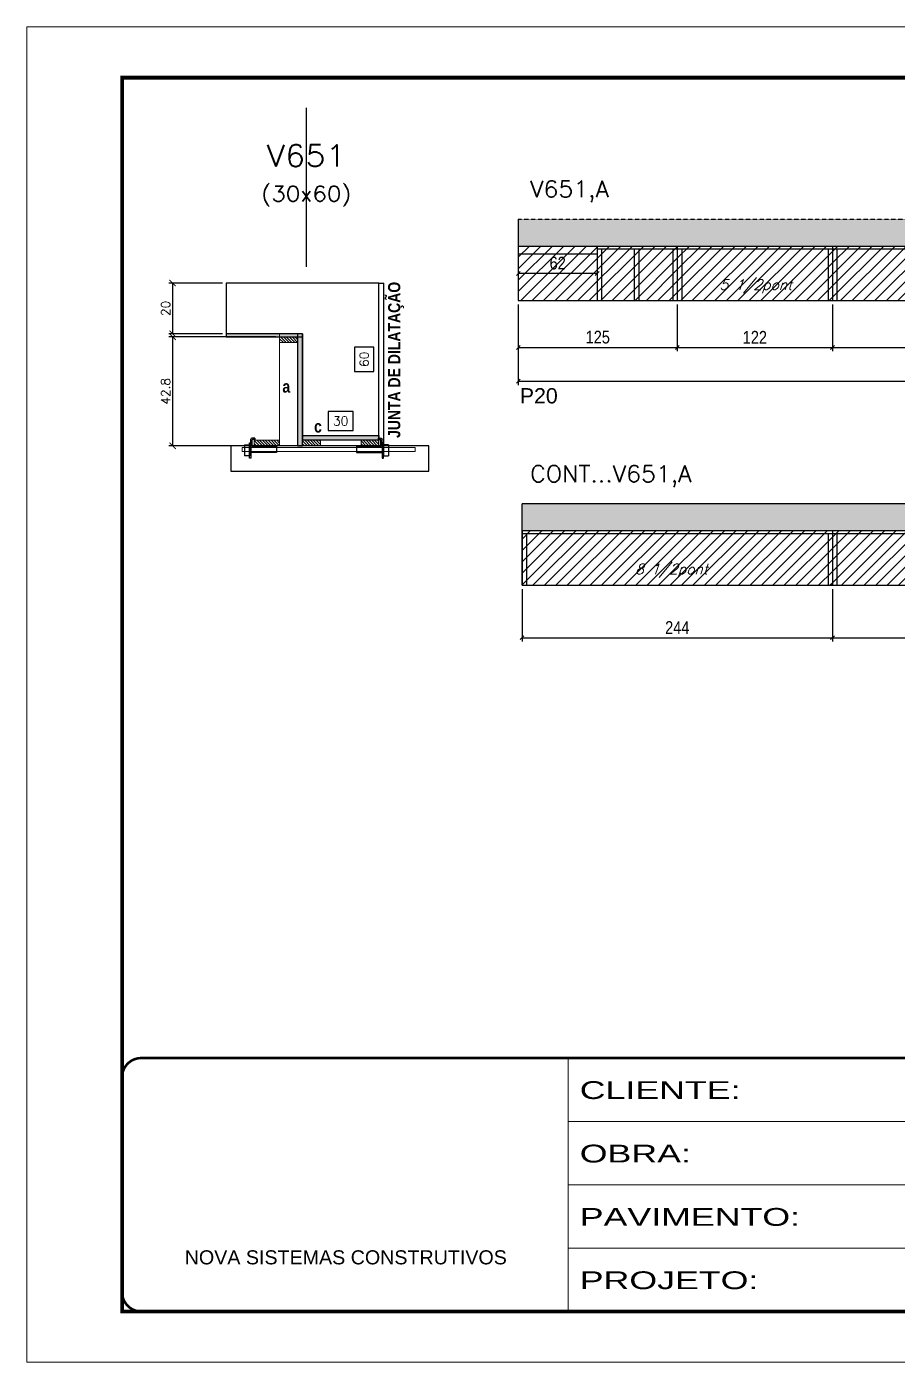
# Model space of a CAD drawing. Extents: x -20960 to -5926, y -2106 to 21915.
# Drawn here: x -12207 to -11523, y 7082 to 8132 of the extents above; entities that cross this region are included whole.
import ezdxf
from ezdxf.enums import TextEntityAlignment as Align

# ---------------------------------------------------------------- set-up
doc = ezdxf.new("R2010")
doc.units = 0
for name, pattern in [('CONTINUO', [0]), ('DASHED', [0.75, 0.5, -0.25]), ('HIDDEN', [0.375, 0.25, -0.125])]:
    doc.linetypes.add(name, pattern=pattern)
for name, color, linetype in [('5', 5, 'Continuous'), ('barrote', 251, 'Continuous'), ('COTA', 241, 'Continuous'), ('Cota Seção (2x)', 4, 'Continuous'), ('detalhes', 4, 'Continuous'), ('Painéis', 200, 'Continuous'), ('presilha', 1, 'Continuous'), ('Reaproveitamento', 251, 'Continuous'), ('SARR_2.2x7', 40, 'Continuous'), ('SARR_3.5x7', 81, 'Continuous'), ('texto', 7, 'Continuous'), ('Texto de Titulo', 7, 'Continuous'), ('Texto Qtd Sarr', 242, 'Continuous')]:
    doc.layers.add(name, color=color, linetype=linetype)
for name, color, linetype, lineweight in [('CONCRETO', 251, 'Continuous', 25), ('Folhas', 255, 'Continuous', 9), ('Hachura', 251, 'Continuous', 9), ('Madeira', 126, 'Continuous', 18), ('SARRAFO DE PRESSAO', 251, 'DASHED', 9), ('SCO-___-LAJ', 2, 'Continuous', 0), ('Texto Seção', 7, 'Continuous', 15)]:
    doc.layers.add(name, color=color, linetype=linetype, lineweight=lineweight)
doc.styles.add('ARIAL', font='arial.ttf')
doc.styles.add('COTA TECNICA', font='techl___.ttf', dxfattribs={"height": 10})
doc.styles.add('COTA TECNICA-50', font='techl___.ttf', dxfattribs={"height": 9})
doc.styles.add('REGUA-120', font='ROMANS.shx', dxfattribs={"height": 15})
doc.styles.add('Romans', font='romans.shx')
doc.styles.get("Standard").update_dxf_attribs({"font": 'arial.ttf'})
doc.styles.add('TECNICA', font='techb___.ttf', dxfattribs={"height": 10})
doc.styles.add('Tecnologia', font='')
doc.styles.get('Tecnologia').set_extended_font_data('Forgotten Futurist')
doc.dimstyles.new('COTA PAINEL-50', dxfattribs={"dimtxt": 9, "dimasz": 3, "dimexe": 3, "dimexo": 3, "dimgap": 3, "dimtad": 1, "dimdec": 1, "dimzin": 12, "dimdsep": 46, "dimtxsty": 'COTA TECNICA-50', "dimblk1": 'OBLIQUE', "dimblk2": 'OBLIQUE', "dimsah": 1, "dimcen": 0.9, "dimclrd": 4, "dimclre": 4, "dimclrt": 240, "dimadec": 1, "dimazin": 3, "dimtfac": 1, "dimtdec": 1, "dimtmove": 0, "dimatfit": 3, "dimfxl": 1, "dimtolj": 1, "dimtzin": 12, "dimarcsym": 0})
doc.dimstyles.new('Cota Seção (2x)', dxfattribs={"dimtxt": 7, "dimasz": 5, "dimexe": 3, "dimexo": 3, "dimgap": 2, "dimtad": 3, "dimdec": 1, "dimlfac": 0.5, "dimzin": 12, "dimdsep": 46, "dimtxsty": 'Romans', "dimblk": 'ARCHTICK', "dimcen": 0, "dimclrd": 4, "dimclre": 4, "dimclrt": 1, "dimadec": 1, "dimazin": 3, "dimtfac": 1, "dimtdec": 1, "dimtmove": 0, "dimatfit": 3, "dimldrblk": 'OBLIQUE', "dimfxl": 1, "dimtolj": 1, "dimtzin": 12, "dimarcsym": 0})
doc.dimstyles.new('Cota Seção interna', dxfattribs={"dimtxt": 7, "dimasz": 6, "dimexe": 0.18, "dimexo": 2, "dimgap": -4, "dimtad": 3, "dimdec": 1, "dimlfac": 0.5, "dimzin": 12, "dimdsep": 46, "dimtxsty": 'Romans', "dimblk": 'ARCHTICK', "dimcen": 0.09, "dimse1": 1, "dimse2": 1, "dimsd1": 1, "dimsd2": 1, "dimclrd": 180, "dimclre": 5, "dimclrt": 1, "dimadec": 0, "dimazin": 3, "dimtfac": 1, "dimtdec": 1, "dimtofl": 0, "dimtmove": 0, "dimatfit": 3, "dimldrblk": 'ARCHTICK', "dimfxl": 1, "dimtolj": 1, "dimtzin": 0, "dimarcsym": 0})
doc.dimstyles.new('PAINEL', dxfattribs={"dimtxt": 10, "dimasz": 3, "dimexe": 3, "dimexo": 3, "dimgap": 3, "dimtad": 1, "dimdec": 1, "dimzin": 12, "dimdsep": 46, "dimtxsty": 'COTA TECNICA', "dimblk1": 'OBLIQUE', "dimblk2": 'OBLIQUE', "dimsah": 1, "dimcen": 0.9, "dimclrd": 4, "dimclre": 4, "dimclrt": 240, "dimadec": 1, "dimazin": 3, "dimtfac": 1, "dimtdec": 1, "dimtmove": 0, "dimatfit": 3, "dimfxl": 1, "dimtolj": 1, "dimtzin": 12, "dimarcsym": 0})
pattern_1 = [(45, (6116.408, 8879.582), (-4.490128, 4.490128), [])]

# ---------------------------------------------------------------- blocks, each defined once
blk = doc.blocks.new('9999999999')
at = {"color": 30, "linetype": 'CONTINUO'}
for p, q in [((98564.6, 34230.2), (98564.6, 34429.4)), ((98564.6, 34379.6), (99584, 34379.6)), ((98564.6, 34329.8), (99488, 34329.8)), ((98564.6, 34280), (99488, 34280))]:
    blk.add_line(p, q, dxfattribs=at)
at = {"color": 30, "linetype": 'CONTINUO', "const_width": 2}
blk.add_lwpolyline([(99584, 34230.2), (99584, 34414.4, 0.414214), (99569, 34429.4), (98229, 34429.4, 0.414214), (98214, 34414.4), (98214, 34245.2, 0.414214), (98229, 34230.2), (99584, 34230.2)], format="xyb", dxfattribs=at)
at = {"layer": 'Folhas'}
blk.add_lwpolyline([(98139, 34190.2), (99624, 34190.2), (99624, 35240.2), (98139, 35240.2)], close=True, dxfattribs=at)
at = {"layer": 'Folhas', "color": 30, "const_width": 3}
blk.add_lwpolyline([(98214, 34230.2), (99584, 34230.2), (99584, 35200.2), (98214, 35200.2)], close=True, dxfattribs=at)
at = {"color": 7, "linetype": 'Continuous', "ltscale": 5, "style": 'ARIAL'}
blk.add_text('NOVA SISTEMAS CONSTRUTIVOS', height=11.059, dxfattribs=at).set_placement((98263.2, 34267.2))
at = {"layer": 'Folhas', "color": 7, "style": 'Tecnologia', "width": 1.5}
for s, p in [('CLIENTE:', (98573.7, 34397.2)), ('OBRA:', (98573.7, 34347.3)), ('PAVIMENTO:', (98573.7, 34297.5)), ('PROJETO:', (98573.7, 34247.7))]:
    blk.add_text(s, height=14, dxfattribs=at).set_placement(p)
blk = doc.blocks.new('titulo1')
at = {"layer": 'Defpoints', "color": 252, "linetype": 'HIDDEN', "ltscale": 2}
blk.add_line((0, 0), (0, 125), dxfattribs=at)
at = {"layer": 'Defpoints', "style": 'Romans', "oblique": 15}
blk.add_attdef('FOLHA', text='', height=10, dxfattribs=at).set_placement((0, 15.6), align=Align.MIDDLE_CENTER)
at = {"layer": 'Texto Qtd Sarr', "color": 3, "style": 'Romans', "oblique": 15}
for tag, height, p in [('TITULO', 17, (0, 71.4)), ('SEÇÃO', 12, (0, 41.5))]:
    blk.add_attdef(tag, text='', height=height, dxfattribs=at).set_placement(p, align=Align.MIDDLE_CENTER)
blk = doc.blocks.new('PRESILHA METÁLICA 1')
at = {"layer": 'presilha'}
for p, q in [((7.5, 10.6), (7.5, 19.9)), ((12, 21), (8.6, 21)), ((9, 11.6), (9, 18.9)), ((12, 19.5), (9.6, 19.5)), ((12, 21), (12, 19.5)), ((0, 13), (6, 13)), ((0, 13), (0, 0)), ((6, 0), (0, 0)), ((6, 15.5), (7.5, 15.5)), ((6, -2.5), (6, 15.5)), ((6, 13), (6, 0)), ((7.5, 15.5), (7.5, -2.5)), ((37.5, 4.1), (7.5, 4.1)), ((37.5, 11), (9.6, 11)), ((37.5, 11), (37.5, 4.1)), ((7.5, -2.5), (6, -2.5))]:
    blk.add_line(p, q, dxfattribs=at)
for centre, radius, start, end in [((8.6, 19.9), 1.14, 90, 180), ((9.6, 18.9), 0.57, 90, 180), ((9.6, 11.6), 0.57, 180, 270)]:
    blk.add_arc(centre, radius, start, end, dxfattribs=at)
blk = doc.blocks.new('*D1784')
at = {"layer": 'Cota Seção (2x)', "color": 180, "lineweight": -2, "transparency": 16777216}
for p, q in [((-11950.5, 7830), (-11969.9, 7830)), ((-11969.9, 7830), (-11969.9, 7815)), ((-11950.5, 7815), (-11950.5, 7830)), ((-11969.9, 7815), (-11950.5, 7815))]:
    blk.add_line(p, q, dxfattribs=at)
at = {"layer": 'Defpoints', "color": 0, "transparency": 16777216}
for p in [(-11990.2, 7803), (-11930.2, 7811), (-11930.2, 7803)]:
    blk.add_point(p, dxfattribs=at)
at = {"layer": 'Cota Seção (2x)', "color": 1, "transparency": 16777216, "insert": (-11960.2, 7822.5), "char_height": 7, "attachment_point": 5, "style": 'Romans'}
blk.add_mtext('\\A1;30', dxfattribs=at)
blk = doc.blocks.new('_ArchTick')
at = {"color": 0, "linetype": 'ByBlock', "const_width": 0.15}
blk.add_lwpolyline([(-0.5, -0.5), (0.5, 0.5)], dxfattribs=at)
blk = doc.blocks.new('*D1801')
at = {"layer": 'COTA', "color": 4, "lineweight": -2, "transparency": 16777216}
for p, q in [((-12011.2, 7888.6), (-12095.3, 7888.6)), ((-12092.3, 7888.6), (-12092.3, 7803)), ((-12011.2, 7803), (-12095.3, 7803))]:
    blk.add_line(p, q, dxfattribs=at)
at = {"layer": 'Defpoints', "color": 0, "transparency": 16777216}
for p in [(-12008.2, 7888.6), (-12092.3, 7803), (-12008.2, 7803)]:
    blk.add_point(p, dxfattribs=at)
at = {"layer": 'COTA', "color": 4, "lineweight": -2, "transparency": 16777216, "xscale": 5, "yscale": 5, "zscale": 5}
for p, rotation in [((-12092.3, 7888.6), 90), ((-12092.3, 7803), 270)]:
    blk.add_blockref('_ArchTick', p, dxfattribs=dict(at, rotation=rotation))
at = {"layer": 'COTA', "color": 1, "transparency": 16777216, "insert": (-12097.8, 7845.8), "char_height": 7, "attachment_point": 5, "rotation": 90, "style": 'Romans'}
blk.add_mtext('\\A1;42.8', dxfattribs=at)
blk = doc.blocks.new('_Oblique')
at = {"color": 0, "linetype": 'ByBlock', "lineweight": -2}
blk.add_line((-0.5, -0.5), (0.5, 0.5), dxfattribs=at)
blk = doc.blocks.new('*D1802')
at = {"layer": 'COTA', "color": 4, "lineweight": -2, "transparency": 16777216}
for p, q in [((-12053.2, 7931), (-12095.3, 7931)), ((-12092.3, 7931), (-12092.3, 7891)), ((-12053.2, 7891), (-12095.3, 7891))]:
    blk.add_line(p, q, dxfattribs=at)
at = {"layer": 'Defpoints', "color": 0, "transparency": 16777216}
for p in [(-12050.2, 7931), (-12092.3, 7891), (-12050.2, 7891)]:
    blk.add_point(p, dxfattribs=at)
at = {"layer": 'COTA', "color": 4, "lineweight": -2, "transparency": 16777216, "xscale": 5, "yscale": 5, "zscale": 5}
for p, rotation in [((-12092.3, 7931), 90), ((-12092.3, 7891), 270)]:
    blk.add_blockref('_ArchTick', p, dxfattribs=dict(at, rotation=rotation))
at = {"layer": 'COTA', "color": 1, "transparency": 16777216, "insert": (-12097.8, 7911), "char_height": 7, "attachment_point": 5, "rotation": 90, "style": 'Romans'}
blk.add_mtext('\\A1;20', dxfattribs=at)
blk = doc.blocks.new('*D1803')
at = {"layer": 'Cota Seção (2x)', "color": 180, "lineweight": -2, "transparency": 16777216}
for p, q in [((-11934.2, 7880.5), (-11949.2, 7880.5)), ((-11949.2, 7880.5), (-11949.2, 7861.5)), ((-11934.2, 7861.5), (-11934.2, 7880.5)), ((-11949.2, 7861.5), (-11934.2, 7861.5))]:
    blk.add_line(p, q, dxfattribs=at)
at = {"layer": 'Defpoints', "color": 0, "transparency": 16777216}
for p in [(-11930.2, 7931), (-11930.2, 7811), (-11930.2, 7811)]:
    blk.add_point(p, dxfattribs=at)
at = {"layer": 'Cota Seção (2x)', "color": 1, "transparency": 16777216, "insert": (-11941.7, 7871), "char_height": 7, "attachment_point": 5, "rotation": 90, "style": 'Romans'}
blk.add_mtext('\\A1;60', dxfattribs=at)
blk = doc.blocks.new('*D1797')
at = {"layer": 'COTA', "color": 4, "linetype": 'ByBlock', "lineweight": -2, "transparency": 16777216}
for p, q in [((-11820.6, 7914.2), (-11820.6, 7877.3)), ((-11695.6, 7914.2), (-11695.6, 7877.3)), ((-11820.6, 7880.3), (-11695.6, 7880.3))]:
    blk.add_line(p, q, dxfattribs=at)
at = {"layer": 'Defpoints', "color": 0, "linetype": 'ByBlock', "transparency": 16777216}
for p in [(-11820.6, 7917.2), (-11695.6, 7917.2), (-11695.6, 7880.3)]:
    blk.add_point(p, dxfattribs=at)
at = {"layer": 'COTA', "color": 4, "linetype": 'ByBlock', "lineweight": -2, "transparency": 16777216, "xscale": 3, "yscale": 3, "zscale": 3, "rotation": 180}
blk.add_blockref('_Oblique', (-11820.6, 7880.3), dxfattribs=at)
at = {"layer": 'COTA', "color": 4, "linetype": 'ByBlock', "lineweight": -2, "transparency": 16777216, "xscale": 3, "yscale": 3, "zscale": 3}
blk.add_blockref('_Oblique', (-11695.6, 7880.3), dxfattribs=at)
at = {"layer": 'COTA', "color": 240, "linetype": 'ByBlock', "transparency": 16777216, "insert": (-11758.1, 7888.4), "char_height": 10, "attachment_point": 5, "style": 'COTA TECNICA'}
blk.add_mtext('\\A1;125', dxfattribs=at)
blk = doc.blocks.new('*D1825')
at = {"layer": 'COTA', "color": 4, "linetype": 'ByBlock', "lineweight": -2, "transparency": 16777216}
for p, q in [((-11573.6, 7914.2), (-11573.6, 7877.3)), ((-11329.6, 7914.2), (-11329.6, 7877.3)), ((-11573.6, 7880.3), (-11329.6, 7880.3))]:
    blk.add_line(p, q, dxfattribs=at)
at = {"layer": 'Defpoints', "color": 0, "linetype": 'ByBlock', "transparency": 16777216}
for p in [(-11573.6, 7917.2), (-11329.6, 7917.2), (-11329.6, 7880.3)]:
    blk.add_point(p, dxfattribs=at)
at = {"layer": 'COTA', "color": 4, "linetype": 'ByBlock', "lineweight": -2, "transparency": 16777216, "xscale": 3, "yscale": 3, "zscale": 3, "rotation": 180}
blk.add_blockref('_Oblique', (-11573.6, 7880.3), dxfattribs=at)
at = {"layer": 'COTA', "color": 4, "linetype": 'ByBlock', "lineweight": -2, "transparency": 16777216, "xscale": 3, "yscale": 3, "zscale": 3}
blk.add_blockref('_Oblique', (-11329.6, 7880.3), dxfattribs=at)
at = {"layer": 'COTA', "color": 240, "linetype": 'ByBlock', "transparency": 16777216, "insert": (-11451.6, 7888.4), "char_height": 10, "attachment_point": 5, "style": 'COTA TECNICA'}
blk.add_mtext('\\A1;244', dxfattribs=at)
blk = doc.blocks.new('*D1827')
at = {"layer": 'COTA', "color": 4, "linetype": 'ByBlock', "lineweight": -2, "transparency": 16777216}
for p, q in [((-11820.6, 7914.2), (-11820.6, 7850.8)), ((-11141.6, 7914.2), (-11141.6, 7850.8)), ((-11820.6, 7853.8), (-11141.6, 7853.8))]:
    blk.add_line(p, q, dxfattribs=at)
at = {"layer": 'Defpoints', "color": 0, "linetype": 'ByBlock', "transparency": 16777216}
for p in [(-11820.6, 7917.2), (-11141.6, 7917.2), (-11141.6, 7853.8)]:
    blk.add_point(p, dxfattribs=at)
at = {"layer": 'COTA', "color": 4, "linetype": 'ByBlock', "lineweight": -2, "transparency": 16777216, "xscale": 3, "yscale": 3, "zscale": 3, "rotation": 180}
blk.add_blockref('_Oblique', (-11820.6, 7853.8), dxfattribs=at)
at = {"layer": 'COTA', "color": 4, "linetype": 'ByBlock', "lineweight": -2, "transparency": 16777216, "xscale": 3, "yscale": 3, "zscale": 3}
blk.add_blockref('_Oblique', (-11141.6, 7853.8), dxfattribs=at)
at = {"layer": 'COTA', "color": 240, "linetype": 'ByBlock', "transparency": 16777216, "insert": (-11481.1, 7861.4), "char_height": 9, "attachment_point": 5, "style": 'COTA TECNICA-50'}
blk.add_mtext('\\A1;679', dxfattribs=at)
blk = doc.blocks.new('*D1828')
at = {"layer": 'COTA', "color": 4, "lineweight": -2, "ltscale": 25, "transparency": 16777216}
for p, q in [((-11817.6, 7690.3), (-11817.6, 7649.1)), ((-11573.6, 7690.3), (-11573.6, 7649.1)), ((-11817.6, 7652.1), (-11573.6, 7652.1))]:
    blk.add_line(p, q, dxfattribs=at)
at = {"layer": 'Defpoints', "color": 0, "ltscale": 25, "transparency": 16777216}
for p in [(-11817.6, 7693.3), (-11573.6, 7693.3), (-11573.6, 7652.1)]:
    blk.add_point(p, dxfattribs=at)
at = {"layer": 'COTA', "color": 4, "lineweight": -2, "ltscale": 25, "transparency": 16777216, "xscale": 3, "yscale": 3, "zscale": 3, "rotation": 180}
blk.add_blockref('_Oblique', (-11817.6, 7652.1), dxfattribs=at)
at = {"layer": 'COTA', "color": 4, "lineweight": -2, "ltscale": 25, "transparency": 16777216, "xscale": 3, "yscale": 3, "zscale": 3}
blk.add_blockref('_Oblique', (-11573.6, 7652.1), dxfattribs=at)
at = {"layer": 'COTA', "color": 240, "ltscale": 25, "transparency": 16777216, "insert": (-11695.6, 7660.1), "char_height": 10, "attachment_point": 5, "style": 'COTA TECNICA'}
blk.add_mtext('\\A1;244', dxfattribs=at)
blk = doc.blocks.new('*D1829')
at = {"layer": 'COTA', "color": 4, "lineweight": -2, "ltscale": 25, "transparency": 16777216}
for p, q in [((-11573.6, 7690.3), (-11573.6, 7649.1)), ((-11329.6, 7690.3), (-11329.6, 7649.1)), ((-11573.6, 7652.1), (-11329.6, 7652.1))]:
    blk.add_line(p, q, dxfattribs=at)
at = {"layer": 'Defpoints', "color": 0, "ltscale": 25, "transparency": 16777216}
for p in [(-11573.6, 7693.3), (-11329.6, 7693.3), (-11329.6, 7652.1)]:
    blk.add_point(p, dxfattribs=at)
at = {"layer": 'COTA', "color": 4, "lineweight": -2, "ltscale": 25, "transparency": 16777216, "xscale": 3, "yscale": 3, "zscale": 3, "rotation": 180}
blk.add_blockref('_Oblique', (-11573.6, 7652.1), dxfattribs=at)
at = {"layer": 'COTA', "color": 4, "lineweight": -2, "ltscale": 25, "transparency": 16777216, "xscale": 3, "yscale": 3, "zscale": 3}
blk.add_blockref('_Oblique', (-11329.6, 7652.1), dxfattribs=at)
at = {"layer": 'COTA', "color": 240, "ltscale": 25, "transparency": 16777216, "insert": (-11451.6, 7660.1), "char_height": 10, "attachment_point": 5, "style": 'COTA TECNICA'}
blk.add_mtext('\\A1;244', dxfattribs=at)
blk = doc.blocks.new('*D1836')
at = {"layer": 'COTA', "color": 4, "lineweight": -2, "ltscale": 25, "transparency": 16777216}
for p, q in [((-11820.6, 7951), (-11820.6, 7935.5)), ((-11758.6, 7951), (-11758.6, 7935.5)), ((-11758.6, 7938.5), (-11820.6, 7938.5))]:
    blk.add_line(p, q, dxfattribs=at)
at = {"layer": 'Defpoints', "color": 0, "ltscale": 25, "transparency": 16777216}
for p in [(-11820.6, 7954), (-11758.6, 7954), (-11820.6, 7938.5)]:
    blk.add_point(p, dxfattribs=at)
at = {"layer": 'COTA', "color": 4, "lineweight": -2, "ltscale": 25, "transparency": 16777216, "xscale": 3, "yscale": 3, "zscale": 3, "rotation": 180}
blk.add_blockref('_Oblique', (-11820.6, 7938.5), dxfattribs=at)
at = {"layer": 'COTA', "color": 4, "lineweight": -2, "ltscale": 25, "transparency": 16777216, "xscale": 3, "yscale": 3, "zscale": 3}
blk.add_blockref('_Oblique', (-11758.6, 7938.5), dxfattribs=at)
at = {"layer": 'COTA', "color": 240, "ltscale": 25, "transparency": 16777216, "insert": (-11789.6, 7946.6), "char_height": 10, "attachment_point": 5, "style": 'COTA TECNICA'}
blk.add_mtext('\\A1;62', dxfattribs=at)
blk = doc.blocks.new('*D1837')
at = {"layer": 'COTA', "color": 4, "lineweight": -2, "ltscale": 25, "transparency": 16777216}
for p, q in [((-11695.6, 7914.2), (-11695.6, 7877.3)), ((-11573.6, 7914.2), (-11573.6, 7877.3)), ((-11695.6, 7880.3), (-11573.6, 7880.3))]:
    blk.add_line(p, q, dxfattribs=at)
at = {"layer": 'Defpoints', "color": 0, "ltscale": 25, "transparency": 16777216}
for p in [(-11695.6, 7917.2), (-11573.6, 7917.2), (-11573.6, 7880.3)]:
    blk.add_point(p, dxfattribs=at)
at = {"layer": 'COTA', "color": 4, "lineweight": -2, "ltscale": 25, "transparency": 16777216, "xscale": 3, "yscale": 3, "zscale": 3, "rotation": 180}
blk.add_blockref('_Oblique', (-11695.6, 7880.3), dxfattribs=at)
at = {"layer": 'COTA', "color": 4, "lineweight": -2, "ltscale": 25, "transparency": 16777216, "xscale": 3, "yscale": 3, "zscale": 3}
blk.add_blockref('_Oblique', (-11573.6, 7880.3), dxfattribs=at)
at = {"layer": 'COTA', "color": 240, "ltscale": 25, "transparency": 16777216, "insert": (-11634.6, 7888.3), "char_height": 10, "attachment_point": 5, "style": 'COTA TECNICA'}
blk.add_mtext('\\A1;122', dxfattribs=at)

msp = doc.modelspace()

# ---------------------------------------------------------------- hatches: boundary and pattern name
at = {"layer": 'COTA', "linetype": 'ByBlock'}
h = msp.add_hatch(dxfattribs=at)
h.set_pattern_fill('AR-CONC', color=256, scale=0.03)
h.set_pattern_definition([(50, (-152527.7897, -22907.561), (5.46554007, -0.47817257), [0.5715, -6.2865]), (355, (-152527.7897, -22907.561), (-1.05730264, 5.73170536), [0.4572, -5.02921753]), (100.4514447, (-152527.334, -22907.601), (4.40823741, 5.25353256), [0.48570026, -5.34270734]), (46.1842, (-152527.79, -22906.037), (8.13237123, -1.26126984), [0.85725, -9.42975]), (96.6355576, (-152527.112, -22906.142), (7.122124, 7.42278374), [0.7285507, -8.01406824]), (351.184151, (-152527.79, -22906.037), (7.122124, 7.42278374), [0.685799, -7.54379196]), (21, (-152527.0277, -22906.418), (4.54843174, -3.06795595), [0.5715, -6.2865]), (326, (-152527.0277, -22906.418), (1.85406085, 5.52563898), [0.4572, -5.0292]), (71.451445, (-152526.6487, -22906.674), (6.40249258, 2.45768307), [0.48570026, -5.34269813]), (37.5, (-152527.7897, -22907.5611), (0.092658098, 2.536651166), [0, -4.96824, 0, -5.1054, 0, -5.04825]), (7.5, (-152527.7897, -22907.5611), (2.004589875, 3.005417245), [0, -2.91084, 0, -4.85394, 0, -1.92405]), (327.5, (-152529.489, -22907.5611), (4.067717855, -0.17186232), [0, -1.905, 0, -5.9436, 0, -7.8867]), (317.5, (-152530.251, -22907.561), (4.44387544, 0.76279473), [0, -2.4765, 0, -3.94716, 0, -5.6007])])
h.paths.add_polyline_path([(-11329.58, 7981.24), (-11820.58, 7981.24), (-11820.58, 7960.04), (-11329.58, 7960.04), (-11260.58, 7960.04), (-11260.58, 7939.24), (-11141.58, 7939.24), (-11141.58, 7917.37), (-11111.58, 7917.24), (-11111.58, 7939.24), (-10992.58, 7939.24), (-10992.58, 7960.04), (-10889.08, 7960.04), (-10889.08, 7981.24)])
h.paths.add_polyline_path([(-10972.66, 7932.93), (-10972.66, 7966.87), (-10993.24, 7966.87), (-10993.24, 7932.93)], flags=25)
h.paths.add_polyline_path([(-11063.77, 7952.92), (-11040.96, 7952.92), (-11040.96, 7973.51), (-11063.77, 7973.51)], flags=24)
h.paths.add_polyline_path([(-11212.77, 7952.92), (-11189.96, 7952.92), (-11189.96, 7973.51), (-11212.77, 7973.51)], flags=24)
h = msp.add_hatch(dxfattribs=at)
h.set_pattern_fill('AR-CONC', color=256, scale=0.03)
h.set_pattern_definition([(50, (-149344.2897, -20337.254), (5.46554007, -0.47817257), [0.5715, -6.2865]), (355, (-149344.2897, -20337.254), (-1.05730264, 5.73170536), [0.4572, -5.02921753]), (100.4514447, (-149343.834, -20337.294), (4.40823741, 5.25353256), [0.48570026, -5.34270734]), (46.1842, (-149344.29, -20335.73), (8.13237123, -1.26126984), [0.85725, -9.42975]), (96.6355576, (-149343.612, -20335.835), (7.122124, 7.42278374), [0.7285507, -8.01406824]), (351.184151, (-149344.29, -20335.73), (7.122124, 7.42278374), [0.685799, -7.54379196]), (21, (-149343.5277, -20336.111), (4.54843174, -3.06795595), [0.5715, -6.2865]), (326, (-149343.5277, -20336.111), (1.85406085, 5.52563898), [0.4572, -5.0292]), (71.451445, (-149343.1487, -20336.3666), (6.40249258, 2.45768307), [0.48570026, -5.34269813]), (37.5, (-149344.2897, -20337.254), (0.092658098, 2.536651166), [0, -4.96824, 0, -5.1054, 0, -5.04825]), (7.5, (-149344.2897, -20337.254), (2.004589875, 3.005417245), [0, -2.91084, 0, -4.85394, 0, -1.92405]), (327.5, (-149345.989, -20337.254), (4.067717855, -0.17186232), [0, -1.905, 0, -5.9436, 0, -7.8867]), (317.5, (-149346.751, -20337.254), (4.44387544, 0.76279473), [0, -2.4765, 0, -3.94716, 0, -5.6007])])
h.paths.add_polyline_path([(-11066.08, 7736.14), (-11066.08, 7757.34), (-11817.58, 7757.34), (-11817.58, 7736.14)])
at = {"layer": 'Hachura'}
h = msp.add_hatch(color=256, dxfattribs=at)
h.dxf.hatch_style = 1
h.paths.add_polyline_path([(-11990.17, 7888.58), (-11990.17, 7890.98), (-12050.17, 7890.98), (-12050.17, 7888.58)])
h = msp.add_hatch(dxfattribs=at)
h.set_pattern_fill('ANSI31', color=256, scale=0.5, angle=270, style=0)
h.set_pattern_definition([(315, (10897.6435, -419.0672), (1.12253202, 1.12253202), [])])
h.paths.add_polyline_path([(-12008.18, 7884.18), (-12008.18, 7888.58), (-11994.18, 7888.58), (-11994.18, 7884.18)])
h = msp.add_hatch(color=256, dxfattribs=at)
h.dxf.hatch_style = 1
h.paths.add_polyline_path([(-11990.18, 7890.98), (-11994.18, 7890.98), (-11994.18, 7802.98), (-11990.18, 7802.98)])
h = msp.add_hatch(dxfattribs=at)
h.set_pattern_fill('ANSI31', color=256, scale=0.5, angle=270, style=0)
h.set_pattern_definition([(315, (10863.6435, -426.6672), (1.12253202, 1.12253202), [])])
h.paths.add_polyline_path([(-12008.18, 7802.98), (-12008.18, 7807.38), (-12028.18, 7807.38), (-12028.18, 7802.98)])
h = msp.add_hatch(color=256, dxfattribs=at)
h.dxf.hatch_style = 1
h.paths.add_polyline_path([(-11990.17, 7807.38), (-11990.17, 7810.98), (-11930.21, 7810.98), (-11930.21, 7807.38)])
h = msp.add_hatch(dxfattribs=at)
h.set_pattern_fill('ANSI31', color=256, scale=0.5, angle=270, style=0)
h.set_pattern_definition([(315, (10966.4455, -426.6672), (1.12253202, 1.12253202), [])])
h.paths.add_polyline_path([(-11990.17, 7802.98), (-11990.17, 7807.38), (-11976.17, 7807.38), (-11976.17, 7802.98)])
h = msp.add_hatch(dxfattribs=at)
h.set_pattern_fill('ANSI31', color=256, scale=0.5, angle=270, style=0)
h.set_pattern_definition([(315, (11012.4087, -426.6672), (1.12253202, 1.12253202), [])])
h.paths.add_polyline_path([(-11944.21, 7802.98), (-11944.21, 7807.38), (-11930.21, 7807.38), (-11930.21, 7802.98)])
at = {"layer": 'Reaproveitamento', "linetype": 'ByBlock'}
h = msp.add_hatch(dxfattribs=at)
h.set_pattern_fill('ANSI31', color=256, scale=2)
h.set_pattern_definition(pattern_1)
h.paths.add_polyline_path([(-11695.58, 7960.04), (-11820.58, 7960.04), (-11820.58, 7917.24), (-11776.58, 7917.24), (-11695.58, 7917.24)])
h = msp.add_hatch(dxfattribs=at)
h.set_pattern_fill('ANSI31', color=256, scale=2)
h.set_pattern_definition(pattern_1)
h.paths.add_polyline_path([(-11573.58, 7960.04), (-11695.58, 7960.04), (-11695.58, 7917.24), (-11654.58, 7917.24), (-11573.58, 7917.24)])
h = msp.add_hatch(dxfattribs=at)
h.set_pattern_fill('ANSI31', color=256, scale=2)
h.set_pattern_definition(pattern_1)
h.paths.add_polyline_path([(-11329.58, 7917.24), (-11329.58, 7960.04), (-11573.58, 7960.04), (-11573.58, 7917.24)])
h = msp.add_hatch(dxfattribs=at)
h.set_pattern_fill('ANSI31', color=256, scale=2)
h.set_pattern_definition(pattern_1)
h.paths.add_polyline_path([(-11817.58, 7736.14), (-11817.58, 7693.34), (-11573.58, 7693.34), (-11573.58, 7736.14)])
h = msp.add_hatch(dxfattribs=at)
h.set_pattern_fill('ANSI31', color=256, scale=2)
h.set_pattern_definition(pattern_1)
h.paths.add_polyline_path([(-11329.58, 7693.34), (-11329.58, 7736.14), (-11573.58, 7736.14), (-11573.58, 7693.34)])

# ---------------------------------------------------------------- linework, layer by layer
at = {"layer": 'barrote'}
msp.add_lwpolyline([(-12046.54, 7782.98), (-11890.89, 7782.98), (-11890.89, 7802.98), (-12046.54, 7802.98)], close=True, dxfattribs=at)
at = {"layer": 'CONCRETO'}
for p, q in [((-11930.18, 7802.98), (-11930.18, 7930.98)), ((-11930.18, 7930.98), (-11926.18, 7930.98)), ((-11926.18, 7802.98), (-11926.18, 7930.98))]:
    msp.add_line(p, q, dxfattribs=at)
msp.add_lwpolyline([(-11990.18, 7890.98), (-11990.18, 7807.38), (-11990.17, 7807.38), (-11990.17, 7810.98), (-11930.18, 7810.98), (-11930.18, 7890.98), (-11930.18, 7890.98), (-11930.18, 7930.98), (-11930.18, 7930.98), (-11930.18, 7930.98), (-11990.18, 7930.98), (-12050.17, 7930.98), (-12050.17, 7890.98)], dxfattribs=at)
at = {"layer": 'COTA', "linetype": 'DASHED', "ltscale": 0.3}
msp.add_line((-11820.58, 7981.24), (-11329.58, 7981.24), dxfattribs=at)
at = {"layer": 'COTA', "linetype": 'ByBlock'}
for p, q in [((-11820.58, 7981.24), (-11820.58, 7960.04)), ((-11066.08, 7757.34), (-11817.58, 7757.34)), ((-11817.58, 7736.14), (-11817.58, 7757.34))]:
    msp.add_line(p, q, dxfattribs=at)
at = {"layer": 'Madeira'}
for points in [[(-12008.18, 7890.98), (-11994.18, 7890.98), (-11994.18, 7802.98), (-12008.18, 7802.98)], [(-12008.18, 7884.18), (-12008.18, 7888.58), (-11994.18, 7888.58), (-11994.18, 7884.18)], [(-12008.18, 7802.98), (-12008.18, 7807.38), (-12028.18, 7807.38), (-12028.18, 7802.98)], [(-11990.17, 7802.98), (-11990.17, 7807.38), (-11976.17, 7807.38), (-11976.17, 7802.98)], [(-11944.21, 7802.98), (-11944.21, 7807.38), (-11930.21, 7807.38), (-11930.21, 7802.98)]]:
    msp.add_lwpolyline(points, close=True, dxfattribs=at)
at = {"layer": 'Painéis', "linetype": 'ByBlock'}
for p, q in [((-11820.58, 7960.04), (-11329.58, 7960.04)), ((-11820.58, 7960.04), (-11820.58, 7917.24)), ((-11777.58, 7960.04), (-11776.58, 7960.04)), ((-11695.58, 7960.04), (-11695.58, 7917.24)), ((-11654.58, 7960.04), (-11654.58, 7960.04)), ((-11573.58, 7960.04), (-11573.58, 7917.24)), ((-11820.58, 7917.24), (-11776.58, 7917.24)), ((-11776.58, 7917.24), (-11654.58, 7917.24)), ((-11654.58, 7917.24), (-11329.58, 7917.24))]:
    msp.add_line(p, q, dxfattribs=at)
at = {"layer": 'Painéis', "ltscale": 25}
for p, q in [((-11066.08, 7736.14), (-11817.58, 7736.14)), ((-11817.58, 7736.14), (-11817.58, 7693.34)), ((-11573.58, 7736.14), (-11573.58, 7693.34)), ((-11817.58, 7693.34), (-11066.08, 7693.34))]:
    msp.add_line(p, q, dxfattribs=at)
at = {"layer": 'Painéis'}
for points in [[(-11990.17, 7888.58), (-11990.17, 7890.98), (-12050.17, 7890.98), (-12050.17, 7888.58)], [(-11990.18, 7890.98), (-11994.18, 7890.98), (-11994.18, 7802.98), (-11990.18, 7802.98)], [(-11990.17, 7807.38), (-11990.17, 7810.98), (-11930.21, 7810.98), (-11930.21, 7807.38)]]:
    msp.add_lwpolyline(points, close=True, dxfattribs=at)
at = {"layer": 'SARR_2.2x7', "linetype": 'Continuous'}
for p, q in [((-11820.58, 7954.04), (-11758.58, 7954.04)), ((-11758.58, 7957.84), (-11695.58, 7957.84)), ((-11695.58, 7957.84), (-11573.58, 7957.84)), ((-11573.58, 7957.84), (-11329.58, 7957.84)), ((-11817.58, 7733.94), (-11573.58, 7733.94)), ((-11573.58, 7733.94), (-11329.58, 7733.94))]:
    msp.add_line(p, q, dxfattribs=at)
at = {"layer": 'SARR_3.5x7'}
for p, q in [((-11758.58, 7960.04), (-11758.58, 7917.24)), ((-11755.04, 7957.86), (-11755.04, 7917.26)), ((-11729.48, 7957.84), (-11729.48, 7917.24)), ((-11725.94, 7957.86), (-11725.94, 7917.26)), ((-11699.08, 7957.84), (-11699.08, 7917.24)), ((-11692.08, 7957.84), (-11692.08, 7917.24)), ((-11577.08, 7957.84), (-11577.08, 7917.24)), ((-11570.08, 7957.84), (-11570.08, 7917.24)), ((-11817.58, 7693.34), (-11817.58, 7736.14)), ((-11814.13, 7733.94), (-11814.13, 7693.34)), ((-11577.08, 7733.94), (-11577.08, 7693.34)), ((-11570.08, 7733.94), (-11570.08, 7693.34))]:
    msp.add_line(p, q, dxfattribs=at)
at = {"layer": 'SCO-___-LAJ', "color": 1}
msp.add_lwpolyline([(-12037.54, 7801.64), (-11901.56, 7801.64), (-11901.56, 7798.44), (-12037.54, 7798.44)], close=True, dxfattribs=at)

# ---------------------------------------------------------------- block references
at = {"layer": 'presilha', "yscale": 0.6666666666666666, "zscale": 0.6666666666666666}
for p, xscale in [((-12035.75, 7795.01), 0.6666666666666666), ((-11922.63, 7795.01), -0.6666666666666666)]:
    msp.add_blockref('PRESILHA METÁLICA 1', p, dxfattribs=dict(at, xscale=xscale))
at = {"layer": 'SARRAFO DE PRESSAO', "color": 6, "linetype": 'ByBlock'}
msp.add_blockref('9999999999', (-110345.98, -27107.72), dxfattribs=at)
at = {"layer": 'Texto Seção'}
ref = msp.add_blockref('titulo1', (-11987.19, 7943.68), dxfattribs=at)
ref.add_attrib('TITULO', 'V651', dxfattribs={"layer": 'Texto de Titulo', "color": 7, "height": 17, "style": 'Romans', "width": 1.1}).set_placement((-11987.19, 8031.18), align=Align.MIDDLE_CENTER)
ref.add_attrib('SEÇÃO', '(30x60)', dxfattribs={"layer": 'Texto de Titulo', "color": 7, "height": 12, "style": 'Romans', "width": 1.1}).set_placement((-11987.19, 8001.18), align=Align.MIDDLE_CENTER)

# ---------------------------------------------------------------- texts
at = {"layer": '5', "linetype": 'Continuous'}
msp.add_text('P20', height=12, rotation=359.99996, dxfattribs=at).set_placement((-11819.39, 7836.34))
at = {"layer": 'detalhes', "style": 'TECNICA'}
msp.add_text('JUNTA DE DILATAÇÃO', height=9.6, rotation=90, dxfattribs=at).set_placement((-11913.33, 7809.17))
for s, p in [('a', (-12006.01, 7844.78)), ('c', (-11981.1, 7813.47))]:
    msp.add_text(s, height=9.6, dxfattribs=at).set_placement(p)
at = {"layer": 'texto', "color": 2, "char_height": 8, "attachment_point": 5, "style": 'Romans'}
for s, insert in [('{\\Q19;\\C256;5 1/2pont}', (-11633.91, 7928.38)), ('{\\Q19;\\C256;8 1/2pont}', (-11700.2, 7704.83))]:
    msp.add_mtext(s, dxfattribs=dict(at, insert=insert))
at = {"layer": 'Texto Seção', "style": 'REGUA-120', "width": 1.05}
for s, p in [('V651,A', (-11811.26, 7998.43)), ('CONT...V651,A', (-11811.26, 7774.52))]:
    msp.add_text(s, height=13, dxfattribs=at).set_placement(p)

# ---------------------------------------------------------------- dimensions: what is measured, and where the dimension line sits
at = {"layer": 'COTA', "ltscale": 25}
for base, p1, p2, picture, middle in [((-11820.58, 7938.53), (-11758.58, 7954.04), (-11820.58, 7954.04), '*D1836', (-11789.58, 7946.64)), ((-11573.58, 7880.29), (-11695.58, 7917.24), (-11573.58, 7917.24), '*D1837', (-11634.58, 7888.35)), ((-11573.58, 7652.07), (-11817.58, 7693.34), (-11573.58, 7693.34), '*D1828', (-11695.58, 7660.14))]:
    dim = msp.add_linear_dim(base=base, p1=p1, p2=p2, dimstyle='PAINEL', dxfattribs=at)
    dim.commit()
    dim.dimension.update_dxf_attribs({"geometry": picture, "text_midpoint": middle})
at = {"layer": 'COTA'}
dim = msp.add_linear_dim(base=(-12092.28, 7890.98), p1=(-12050.17, 7930.98), p2=(-12050.17, 7890.98), angle=90, dimstyle='Cota Seção (2x)', dxfattribs=at)
dim.commit()
dim.dimension.update_dxf_attribs({"geometry": '*D1802', "text_midpoint": (-12097.78, 7910.98)})
at = {"layer": 'COTA', "linetype": 'ByBlock'}
for base, p1, p2, dimstyle, override, picture, middle in [((-11695.58, 7880.29), (-11820.58, 7917.24), (-11695.58, 7917.24), 'PAINEL', {"dimtmove": 1}, '*D1797', (-11758.08, 7888.4)), ((-11141.58, 7853.82), (-11820.58, 7917.24), (-11141.58, 7917.24), 'COTA PAINEL-50', {"dimarcsym": 1}, '*D1827', (-11481.08, 7861.44)), ((-11329.58, 7880.29), (-11573.58, 7917.24), (-11329.58, 7917.24), 'PAINEL', {"dimtmove": 1}, '*D1825', (-11451.58, 7888.36))]:
    dim = msp.add_linear_dim(base=base, p1=p1, p2=p2, dimstyle=dimstyle, override=override, dxfattribs=at)
    dim.commit()
    dim.dimension.update_dxf_attribs({"geometry": picture, "text_midpoint": middle})
at = {"layer": 'COTA'}
dim = msp.add_linear_dim(base=(-12092.28, 7802.98), p1=(-12008.18, 7888.58), p2=(-12008.18, 7802.98), angle=90, dimstyle='Cota Seção (2x)', dxfattribs=at)
dim.commit()
dim.dimension.update_dxf_attribs({"geometry": '*D1801', "text_midpoint": (-12092.28, 7845.78), "dimtype": 160})
at = {"layer": 'COTA', "ltscale": 25}
dim = msp.add_linear_dim(base=(-11329.58, 7652.07), p1=(-11573.58, 7693.34), p2=(-11329.58, 7693.34), dimstyle='PAINEL', override={"dimtmove": 1}, dxfattribs=at)
dim.commit()
dim.dimension.update_dxf_attribs({"geometry": '*D1829', "text_midpoint": (-11451.58, 7660.14)})
at = {"layer": 'Cota Seção (2x)'}
dim = msp.add_linear_dim(base=(-11930.18, 7810.98), p1=(-11930.18, 7930.98), p2=(-11930.21, 7810.98), angle=90, dimstyle='Cota Seção interna', dxfattribs=at)
dim.commit()
dim.dimension.update_dxf_attribs({"geometry": '*D1803', "text_midpoint": (-11941.68, 7870.98)})
dim = msp.add_linear_dim(base=(-11930.18, 7810.98), p1=(-11990.17, 7802.98), p2=(-11930.18, 7802.98), dimstyle='Cota Seção interna', dxfattribs=at)
dim.commit()
dim.dimension.update_dxf_attribs({"geometry": '*D1784', "text_midpoint": (-11960.19, 7810.98), "dimtype": 160})

doc.saveas('drawing.dxf')
